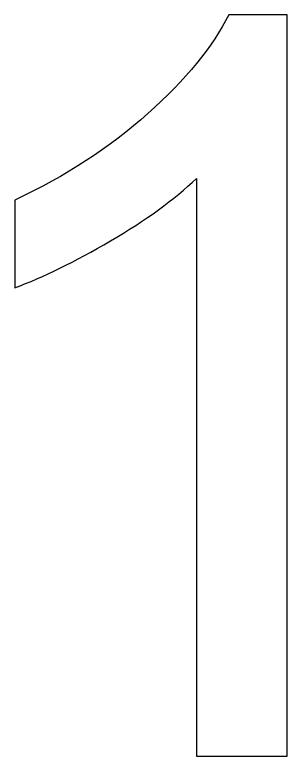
# Model space of a CAD drawing. Header units: centimetres. Extents: x -214 to 137, y -175 to 4.
# Drawn here: x -33.6 to -12.5, y -53.5 to 4 of the extents above; entities that cross this region are included whole.
import ezdxf

# ---------------------------------------------------------------- set-up
doc = ezdxf.new("R2010")
doc.units = ezdxf.units.CM
doc.header["$MEASUREMENT"] = 0
doc.layers.add('layer 1', color=7, linetype='Continuous')

msp = doc.modelspace()

# ---------------------------------------------------------------- linework, layer by layer
at = {"layer": 'layer 1', "color": 250}
msp.add_open_spline([(-12.50117, -53.51071), (-12.50117, -53.51071), (-19.53512, -53.51071), (-19.53512, -53.51071), (-19.53512, -53.51071), (-19.53512, -53.51071), (-19.53512, -8.72255), (-19.53512, -8.72255), (-19.53512, -8.72255), (-21.227, -10.34782), (-23.45175, -11.95977), (-26.19606, -13.57172), (-26.19606, -13.57172), (-28.94037, -15.18367), (-31.41823, -16.39596), (-33.60302, -17.19527), (-33.60302, -17.19527), (-33.60302, -17.19527), (-33.60302, -10.40111), (-33.60302, -10.40111), (-33.60302, -10.40111), (-29.67307, -8.56269), (-26.23602, -6.32462), (-23.29189, -3.68688), (-23.29189, -3.68688), (-20.34775, -1.06247), (-18.25622, 1.482), (-17.03061, 3.95987), (-17.03061, 3.95987), (-17.03061, 3.95987), (-12.50117, 3.95987), (-12.50117, 3.95987), (-12.50117, 3.95987), (-12.50117, 3.95987), (-12.50117, -53.51071), (-12.50117, -53.51071)], degree=3, knots=[0, 0, 0, 0, 0.1, 0.1, 0.1, 0.1, 0.2, 0.2, 0.2, 0.2, 0.3, 0.3, 0.3, 0.3, 0.4, 0.4, 0.4, 0.4, 0.5, 0.5, 0.5, 0.5, 0.6, 0.6, 0.6, 0.6, 0.7, 0.7, 0.7, 0.7, 0.8, 0.8, 0.8, 0.8, 1, 1, 1, 1], dxfattribs=at)

doc.saveas('drawing.dxf')
